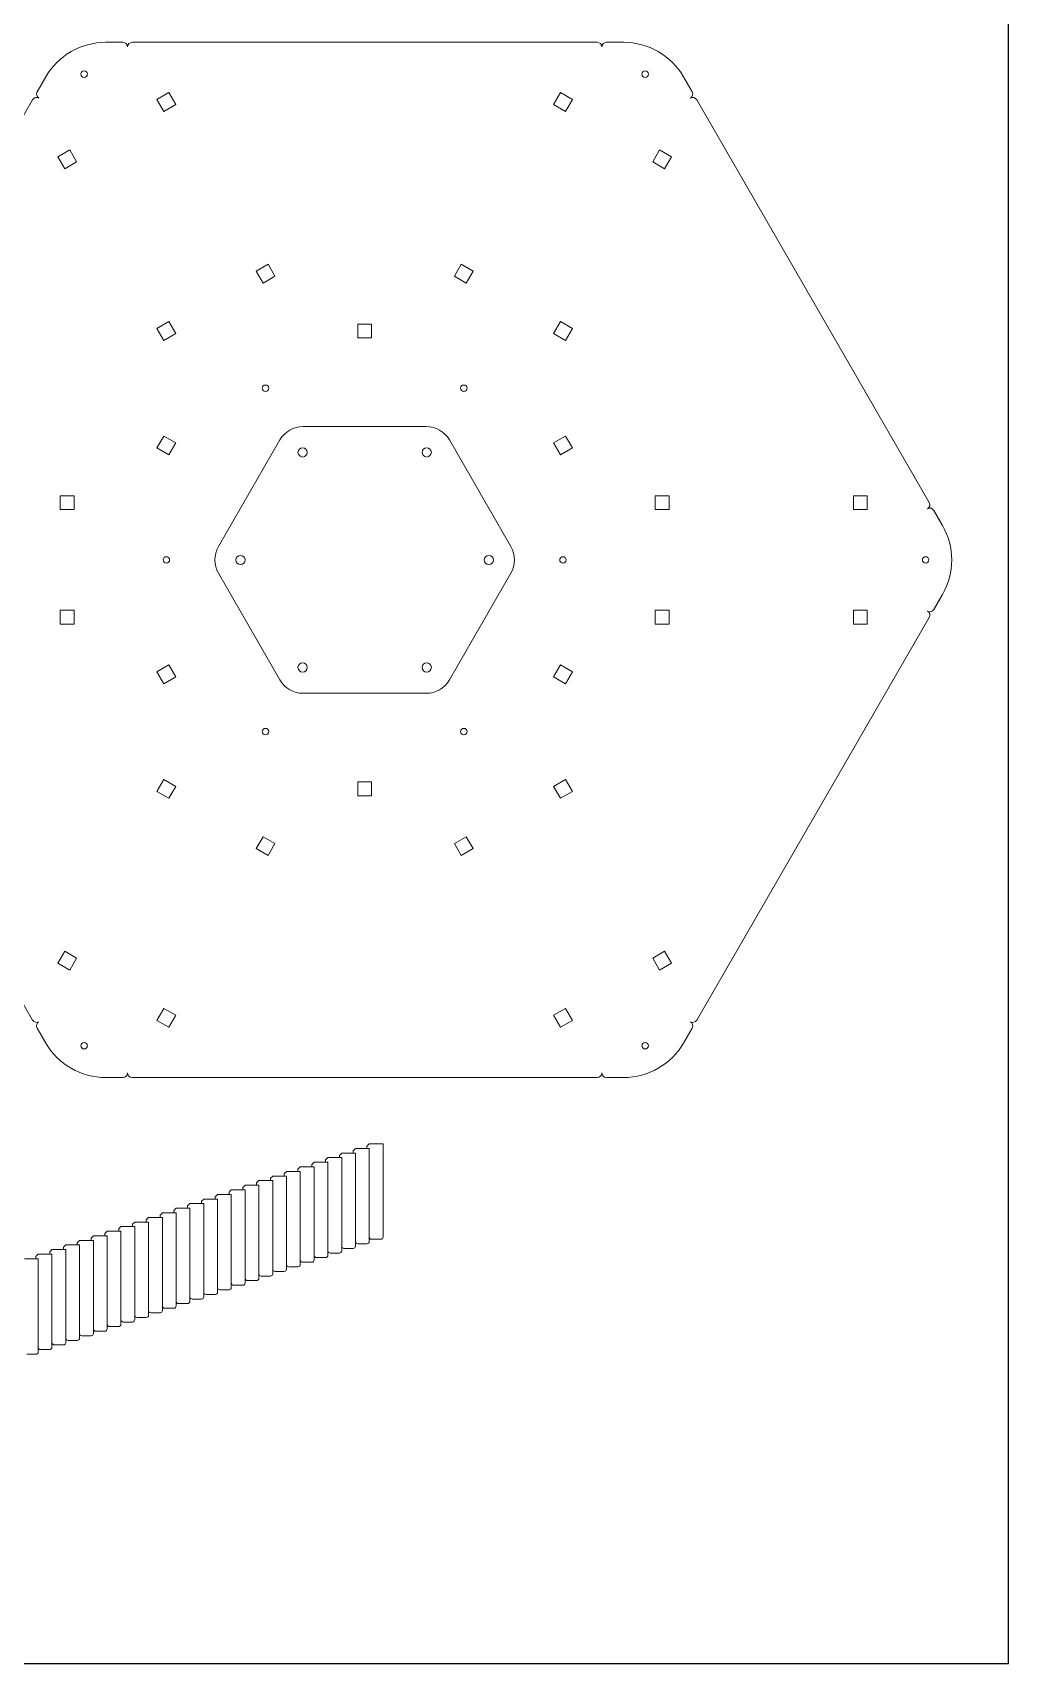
# Model space of a CAD drawing. Header units: millimetres. Extents: x 0 to 1500, y 0 to 1200.
# Drawn here: x 1076 to 1500, y 0 to 709 of the extents above; entities that cross this region are included whole.
import ezdxf

# ---------------------------------------------------------------- set-up
doc = ezdxf.new("R2010")
doc.units = ezdxf.units.MM
doc.layers.get('0').update_dxf_attribs({"true_color": 0x000000})
doc.layers.add('cut', color=1, linetype='Continuous', lineweight=20, true_color=0xff0000)

msp = doc.modelspace()

# ---------------------------------------------------------------- linework, layer by layer
for p, q in [((1500, 0), (1500, 1200)), ((0, 0), (1500, 0))]:
    msp.add_line(p, q)
at = {"layer": 'cut'}
for p, q in [((1107.32, 705.16), (1114.87, 705.16)), ((1118.87, 705.16), (1321.13, 705.16)), ((1332.68, 705.16), (1325.13, 705.16)), ((1081.35, 690.16), (1077.57, 683.62)), ((1358.65, 690.16), (1362.43, 683.62)), ((1129.65, 680.28), (1134.85, 683.28)), ((1134.85, 683.28), (1137.85, 678.09)), ((1302.15, 678.09), (1305.15, 683.28)), ((1305.15, 683.28), (1310.35, 680.28)), ((974.44, 505), (1075.57, 680.16)), ((1132.65, 675.09), (1129.65, 680.28)), ((1137.85, 678.09), (1132.65, 675.09)), ((1307.35, 675.09), (1302.15, 678.09)), ((1310.35, 680.28), (1307.35, 675.09)), ((1364.43, 680.16), (1465.56, 505)), ((1086.53, 655.39), (1091.72, 658.39)), ((1089.53, 650.19), (1086.53, 655.39)), ((1094.72, 653.19), (1089.53, 650.19)), ((1091.72, 658.39), (1094.72, 653.19)), ((1345.28, 653.19), (1348.28, 658.39)), ((1350.47, 650.19), (1345.28, 653.19)), ((1348.28, 658.39), (1353.47, 655.39)), ((1353.47, 655.39), (1350.47, 650.19)), ((1177.97, 608.59), (1172.78, 605.59)), ((1172.78, 605.59), (1175.78, 600.39)), ((1175.78, 600.39), (1180.97, 603.39)), ((1180.97, 603.39), (1177.97, 608.59)), ((1259.03, 603.39), (1262.03, 608.59)), ((1264.22, 600.39), (1259.03, 603.39)), ((1262.03, 608.59), (1267.22, 605.59)), ((1267.22, 605.59), (1264.22, 600.39)), ((1129.65, 580.69), (1134.85, 583.69)), ((1134.85, 583.69), (1137.85, 578.49)), ((1217, 582.59), (1223, 582.59)), ((1217, 576.59), (1217, 582.59)), ((1223, 582.59), (1223, 576.59)), ((1305.15, 583.69), (1302.15, 578.49)), ((1310.35, 580.69), (1305.15, 583.69)), ((1132.65, 575.49), (1129.65, 580.69)), ((1137.85, 578.49), (1132.65, 575.49)), ((1223, 576.59), (1217, 576.59)), ((1302.15, 578.49), (1307.35, 575.49)), ((1307.35, 575.49), (1310.35, 580.69)), ((1129.65, 528.7), (1132.65, 533.89)), ((1132.65, 533.89), (1137.85, 530.89)), ((1183.17, 532.2), (1156.38, 485.8)), ((1183.17, 532.2), (1156.38, 485.8)), ((1246.79, 538), (1193.21, 538)), ((1246.79, 538), (1193.21, 538)), ((1283.62, 485.8), (1256.83, 532.2)), ((1283.62, 485.8), (1256.83, 532.2)), ((1302.15, 530.89), (1307.35, 533.89)), ((1307.35, 533.89), (1310.35, 528.7)), ((1134.85, 525.7), (1129.65, 528.7)), ((1137.85, 530.89), (1134.85, 525.7)), ((1305.15, 525.7), (1302.15, 530.89)), ((1310.35, 528.7), (1305.15, 525.7)), ((1093.62, 507.9), (1087.62, 507.9)), ((1087.62, 507.9), (1087.62, 501.9)), ((1093.62, 501.9), (1093.62, 507.9)), ((1346.38, 507.9), (1352.38, 507.9)), ((1346.38, 501.9), (1346.38, 507.9)), ((1352.38, 507.9), (1352.38, 501.9)), ((1432.62, 507.9), (1438.62, 507.9)), ((1432.62, 501.9), (1432.62, 507.9)), ((1438.62, 507.9), (1438.62, 501.9)), ((1087.62, 501.9), (1093.62, 501.9)), ((1352.38, 501.9), (1346.38, 501.9)), ((1438.62, 501.9), (1432.62, 501.9)), ((1471.33, 495), (1467.56, 501.54)), ((1156.38, 474.2), (1183.17, 427.8)), ((1156.38, 474.2), (1183.17, 427.8)), ((1256.83, 427.8), (1283.62, 474.2)), ((1256.83, 427.8), (1283.62, 474.2)), ((1471.33, 465), (1467.56, 458.46)), ((1075.57, 279.84), (974.44, 455)), ((1087.62, 452.1), (1087.62, 458.1)), ((1087.62, 458.1), (1093.62, 458.1)), ((1093.62, 458.1), (1093.62, 452.1)), ((1352.38, 458.1), (1346.38, 458.1)), ((1346.38, 458.1), (1346.38, 452.1)), ((1352.38, 452.1), (1352.38, 458.1)), ((1465.56, 455), (1364.43, 279.84)), ((1432.62, 458.1), (1438.62, 458.1)), ((1432.62, 452.1), (1432.62, 458.1)), ((1438.62, 458.1), (1438.62, 452.1)), ((1093.62, 452.1), (1087.62, 452.1)), ((1346.38, 452.1), (1352.38, 452.1)), ((1438.62, 452.1), (1432.62, 452.1)), ((1129.65, 431.3), (1134.85, 434.3)), ((1134.85, 434.3), (1137.85, 429.11)), ((1302.15, 429.11), (1305.15, 434.3)), ((1305.15, 434.3), (1310.35, 431.3)), ((1132.65, 426.11), (1129.65, 431.3)), ((1137.85, 429.11), (1132.65, 426.11)), ((1307.35, 426.11), (1302.15, 429.11)), ((1310.35, 431.3), (1307.35, 426.11)), ((1193.21, 422), (1246.79, 422)), ((1193.21, 422), (1246.79, 422)), ((1132.65, 384.51), (1129.65, 379.31)), ((1137.85, 381.51), (1132.65, 384.51)), ((1217, 377.41), (1217, 383.41)), ((1217, 383.41), (1223, 383.41)), ((1223, 383.41), (1223, 377.41)), ((1302.15, 381.51), (1307.35, 384.51)), ((1307.35, 384.51), (1310.35, 379.31)), ((1129.65, 379.31), (1134.85, 376.31)), ((1134.85, 376.31), (1137.85, 381.51)), ((1223, 377.41), (1217, 377.41)), ((1305.15, 376.31), (1302.15, 381.51)), ((1310.35, 379.31), (1305.15, 376.31)), ((1172.78, 354.41), (1175.78, 359.61)), ((1175.78, 359.61), (1180.97, 356.61)), ((1180.97, 356.61), (1177.97, 351.41)), ((1264.22, 359.61), (1259.03, 356.61)), ((1259.03, 356.61), (1262.03, 351.41)), ((1267.22, 354.41), (1264.22, 359.61)), ((1177.97, 351.41), (1172.78, 354.41)), ((1262.03, 351.41), (1267.22, 354.41)), ((1086.53, 304.61), (1089.53, 309.81)), ((1089.53, 309.81), (1094.72, 306.81)), ((1094.72, 306.81), (1091.72, 301.61)), ((1345.28, 306.81), (1350.47, 309.81)), ((1348.28, 301.61), (1345.28, 306.81)), ((1350.47, 309.81), (1353.47, 304.61)), ((1091.72, 301.61), (1086.53, 304.61)), ((1353.47, 304.61), (1348.28, 301.61)), ((1129.65, 279.72), (1132.65, 284.91)), ((1132.65, 284.91), (1137.85, 281.91)), ((1302.15, 281.91), (1307.35, 284.91)), ((1307.35, 284.91), (1310.35, 279.72)), ((1134.85, 276.72), (1129.65, 279.72)), ((1137.85, 281.91), (1134.85, 276.72)), ((1305.15, 276.72), (1302.15, 281.91)), ((1310.35, 279.72), (1305.15, 276.72)), ((1081.35, 269.84), (1077.57, 276.38)), ((1358.65, 269.84), (1362.43, 276.38)), ((1107.32, 254.84), (1114.87, 254.84)), ((1321.13, 254.84), (1118.87, 254.84)), ((1332.68, 254.84), (1325.13, 254.84)), ((1203, 219), (1204, 220)), ((1204, 220), (1210, 220)), ((1209, 221), (1210, 222)), ((1209, 220), (1209, 221)), ((1210, 222), (1216, 222)), ((1210, 220), (1210, 179.5)), ((1215, 223), (1216, 224)), ((1215, 222), (1215, 223)), ((1216, 224), (1222, 224)), ((1216, 222), (1216, 181.5)), ((1221, 225), (1222, 226)), ((1221, 224), (1221, 225)), ((1222, 226), (1228, 226)), ((1222, 224), (1222, 183.5)), ((1228, 226), (1228, 185.5)), ((1185, 213), (1186, 214)), ((1185, 212), (1185, 213)), ((1186, 214), (1192, 214)), ((1191, 215), (1192, 216)), ((1191, 214), (1191, 215)), ((1192, 216), (1198, 216)), ((1192, 214), (1192, 173.5)), ((1197, 217), (1198, 218)), ((1197, 216), (1197, 217)), ((1198, 218), (1204, 218)), ((1198, 216), (1198, 175.5)), ((1203, 218), (1203, 219)), ((1204, 218), (1204, 177.5)), ((1161, 205), (1162, 206)), ((1162, 206), (1168, 206)), ((1167, 207), (1168, 208)), ((1167, 206), (1167, 207)), ((1168, 208), (1174, 208)), ((1168, 206), (1168, 165.5)), ((1173, 209), (1174, 210)), ((1173, 208), (1173, 209)), ((1174, 210), (1180, 210)), ((1174, 208), (1174, 167.5)), ((1179, 211), (1180, 212)), ((1179, 210), (1179, 211)), ((1180, 212), (1186, 212)), ((1180, 210), (1180, 169.5)), ((1186, 212), (1186, 171.5)), ((1143, 199), (1144, 200)), ((1143, 198), (1143, 199)), ((1144, 200), (1150, 200)), ((1149, 201), (1150, 202)), ((1149, 200), (1149, 201)), ((1150, 202), (1156, 202)), ((1150, 200), (1150, 159.5)), ((1155, 203), (1156, 204)), ((1155, 202), (1155, 203)), ((1156, 204), (1162, 204)), ((1156, 202), (1156, 161.5)), ((1161, 204), (1161, 205)), ((1162, 204), (1162, 163.5)), ((1119, 191), (1120, 192)), ((1120, 192), (1126, 192)), ((1125, 193), (1126, 194)), ((1125, 192), (1125, 193)), ((1126, 194), (1132, 194)), ((1126, 192), (1126, 151.5)), ((1131, 195), (1132, 196)), ((1131, 194), (1131, 195)), ((1132, 196), (1138, 196)), ((1132, 194), (1132, 153.5)), ((1137, 197), (1138, 198)), ((1137, 196), (1137, 197)), ((1138, 198), (1144, 198)), ((1138, 196), (1138, 155.5)), ((1144, 198), (1144, 157.5)), ((1101, 185), (1102, 186)), ((1101, 184), (1101, 185)), ((1102, 186), (1108, 186)), ((1107, 187), (1108, 188)), ((1107, 186), (1107, 187)), ((1108, 188), (1114, 188)), ((1108, 186), (1108, 145.5)), ((1113, 189), (1114, 190)), ((1113, 188), (1113, 189)), ((1114, 190), (1120, 190)), ((1114, 188), (1114, 147.5)), ((1119, 190), (1119, 191)), ((1120, 190), (1120, 149.5)), ((1227, 184.5), (1223, 184.5)), ((1077, 177), (1078, 178)), ((1078, 178), (1084, 178)), ((1083, 179), (1084, 180)), ((1083, 178), (1083, 179)), ((1084, 180), (1090, 180)), ((1084, 178), (1084, 137.5)), ((1089, 181), (1090, 182)), ((1089, 180), (1089, 181)), ((1090, 182), (1096, 182)), ((1090, 180), (1090, 139.5)), ((1095, 183), (1096, 184)), ((1095, 182), (1095, 183)), ((1096, 184), (1102, 184)), ((1096, 182), (1096, 141.5)), ((1102, 184), (1102, 143.5)), ((1209, 178.5), (1205, 178.5)), ((1215, 180.5), (1211, 180.5)), ((1221, 182.5), (1217, 182.5)), ((1072, 176), (1078, 176)), ((1077, 176), (1077, 177)), ((1078, 176), (1078, 135.5)), ((1185, 170.5), (1181, 170.5)), ((1191, 172.5), (1187, 172.5)), ((1197, 174.5), (1193, 174.5)), ((1203, 176.5), (1199, 176.5)), ((1167, 164.5), (1163, 164.5)), ((1173, 166.5), (1169, 166.5)), ((1179, 168.5), (1175, 168.5)), ((1143, 156.5), (1139, 156.5)), ((1149, 158.5), (1145, 158.5)), ((1155, 160.5), (1151, 160.5)), ((1161, 162.5), (1157, 162.5)), ((1125, 150.5), (1121, 150.5)), ((1131, 152.5), (1127, 152.5)), ((1137, 154.5), (1133, 154.5)), ((1101, 142.5), (1097, 142.5)), ((1107, 144.5), (1103, 144.5)), ((1113, 146.5), (1109, 146.5)), ((1119, 148.5), (1115, 148.5)), ((1083, 136.5), (1079, 136.5)), ((1089, 138.5), (1085, 138.5)), ((1095, 140.5), (1091, 140.5)), ((1077, 134.5), (1073, 134.5))]:
    msp.add_line(p, q, dxfattribs=at)
for centre, radius in [((1098, 691.31), 1.4), ((1342, 691.31), 1.4), ((1176.88, 554.69), 1.4), ((1263.12, 554.69), 1.4), ((1193, 526.77), 2), ((1247, 526.77), 2), ((1133.75, 480), 1.4), ((1166, 480), 2), ((1274, 480), 2), ((1306.25, 480), 1.4), ((1464, 480), 1.4), ((1193, 433.23), 2), ((1247, 433.23), 2), ((1176.88, 405.31), 1.4), ((1263.12, 405.31), 1.4), ((1098, 268.69), 1.4), ((1342, 268.69), 1.4)]:
    msp.add_circle(centre, radius, dxfattribs=at)
for centre, radius, start, end in [((1107.32, 675.16), 30, 90, 150), ((1114.87, 703.16), 2, 0, 90), ((1118.87, 703.16), 2, 90, 180), ((1321.13, 703.16), 2, 0, 90), ((1325.13, 703.16), 2, 90, 180), ((1332.68, 675.16), 30, 30, 90), ((1077.3, 679.16), 2, 60, 150), ((1079.3, 682.62), 2, 150, 240), ((1360.7, 682.62), 2, 300, 30), ((1362.7, 679.16), 2, 30, 120), ((1193.21, 526.4), 11.6, 90, 150), ((1193.21, 526.4), 11.6, 90, 150), ((1246.79, 526.4), 11.6, 30, 90), ((1246.79, 526.4), 11.6, 30, 90), ((1463.83, 504), 2, 300, 30), ((1465.83, 500.54), 2, 30, 120), ((1445.36, 479.99), 30, 330, 30), ((1166.42, 480), 11.6, 150, 210), ((1166.42, 480), 11.6, 150, 210), ((1273.58, 480), 11.6, 330, 30), ((1273.58, 480), 11.6, 330, 30), ((1465.83, 459.46), 2, 240, 330), ((1463.83, 456), 2, 330, 60), ((1193.21, 433.6), 11.6, 210, 270), ((1193.21, 433.6), 11.6, 210, 270), ((1246.79, 433.6), 11.6, 270, 330), ((1246.79, 433.6), 11.6, 270, 330), ((1077.3, 280.84), 2, 210, 300), ((1079.3, 277.38), 2, 120, 210), ((1362.7, 280.84), 2, 240, 330), ((1360.7, 277.38), 2, 330, 60), ((1107.32, 284.83), 30, 210, 270), ((1332.68, 284.83), 30, 270, 330), ((1114.87, 256.84), 2, 270, 0), ((1118.87, 256.84), 2, 180, 270), ((1321.13, 256.84), 2, 270, 0), ((1325.13, 256.84), 2, 180, 270), ((1223, 185.5), 1, 180, 270), ((1227, 185.5), 1, 270, 0), ((1199, 177.5), 1, 180, 270), ((1203, 177.5), 1, 270, 0), ((1205, 179.5), 1, 180, 270), ((1209, 179.5), 1, 270, 0), ((1211, 181.5), 1, 180, 270), ((1215, 181.5), 1, 270, 0), ((1217, 183.5), 1, 180, 270), ((1221, 183.5), 1, 270, 0), ((1181, 171.5), 1, 180, 270), ((1185, 171.5), 1, 270, 0), ((1187, 173.5), 1, 180, 270), ((1191, 173.5), 1, 270, 0), ((1193, 175.5), 1, 180, 270), ((1197, 175.5), 1, 270, 0), ((1157, 163.5), 1, 180, 270), ((1161, 163.5), 1, 270, 0), ((1163, 165.5), 1, 180, 270), ((1167, 165.5), 1, 270, 0), ((1169, 167.5), 1, 180, 270), ((1173, 167.5), 1, 270, 0), ((1175, 169.5), 1, 180, 270), ((1179, 169.5), 1, 270, 0), ((1139, 157.5), 1, 180, 270), ((1143, 157.5), 1, 270, 0), ((1145, 159.5), 1, 180, 270), ((1149, 159.5), 1, 270, 0), ((1151, 161.5), 1, 180, 270), ((1155, 161.5), 1, 270, 0), ((1115, 149.5), 1, 180, 270), ((1119, 149.5), 1, 270, 0), ((1121, 151.5), 1, 180, 270), ((1125, 151.5), 1, 270, 0), ((1127, 153.5), 1, 180, 270), ((1131, 153.5), 1, 270, 0), ((1133, 155.5), 1, 180, 270), ((1137, 155.5), 1, 270, 0), ((1097, 143.5), 1, 180, 270), ((1101, 143.5), 1, 270, 0), ((1103, 145.5), 1, 180, 270), ((1107, 145.5), 1, 270, 0), ((1109, 147.5), 1, 180, 270), ((1113, 147.5), 1, 270, 0), ((1077, 135.5), 1, 270, 0), ((1079, 137.5), 1, 180, 270), ((1083, 137.5), 1, 270, 0), ((1085, 139.5), 1, 180, 270), ((1089, 139.5), 1, 270, 0), ((1091, 141.5), 1, 180, 270), ((1095, 141.5), 1, 270, 0)]:
    msp.add_arc(centre, radius, start, end, dxfattribs=at)

doc.saveas('drawing.dxf')
